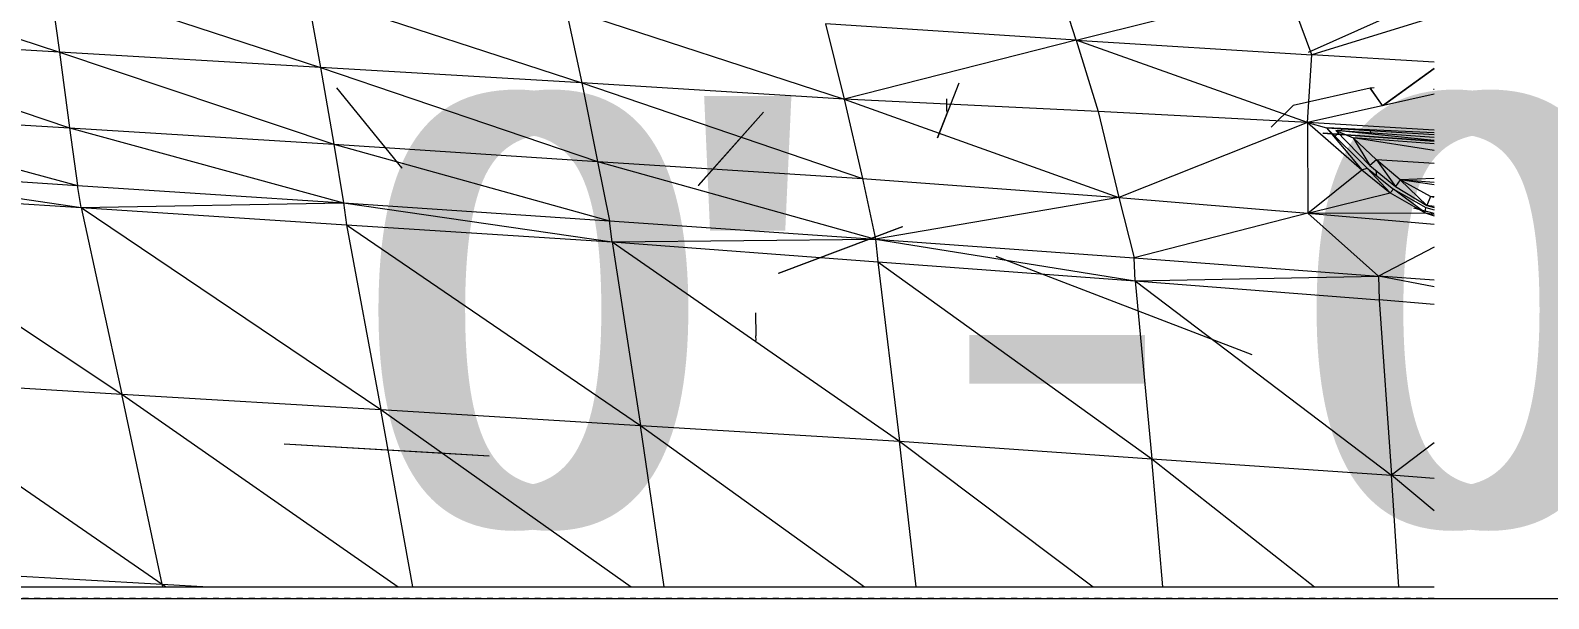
# Model space of a CAD drawing. Header units: inches. Extents: x -4169 to 1533, y -251 to 585.
# Drawn here: x -1982.86 to -1951, y 0 to 11.93 of the extents above; entities that cross this region are included whole.
import ezdxf

# ---------------------------------------------------------------- set-up
doc = ezdxf.new("R2010")
doc.units = ezdxf.units.IN
doc.header["$MEASUREMENT"] = 0
doc.linetypes.add('Aligning Line 1_8_', pattern=[0.25, 0.125, -0.125])
doc.linetypes.add('Grid Line 1_2_', pattern=[0.875, 0.5, -0.125, 0.125, -0.125])
for name, color, linetype, lineweight in [('0-1', 7, 'Continuous', 5), ('0-3', 8, 'Continuous', 9), ('A-FLOR', 192, 'Continuous', 13), ('A-FLOR-LEVL', 51, 'Continuous', 9), ('A-FLOR-LEVL-1', 51, 'Grid Line 1_2_', 9), ('A-GENM', 5, 'Continuous', 9), ('G-ANNO-SYMB', 111, 'Aligning Line 1_8_', 9), ('G-ANNO-SYMB-1', 147, 'Aligning Line 1_8_', 9)]:
    doc.layers.add(name, color=color, linetype=linetype, lineweight=lineweight)
doc.styles.add('Century Gothic', font='ufonts.com_century-gothic.ttf', dxfattribs={"height": 9})

# ---------------------------------------------------------------- blocks, each defined once
blk = doc.blocks.new('CTR - 2nd Phase_rvt-1-BUILDING ELEVATION - WEST')
at = {"layer": 'A-FLOR-LEVL-1'}
blk.add_line((-4168.714, 0), (-1856.661, 0), dxfattribs=at)
at = {"layer": 'A-FLOR-LEVL', "insert": (-1975.274, 10.551), "char_height": 9, "width": 129.987, "attachment_point": 1, "style": 'Century Gothic'}
blk.add_mtext('0\' - 0" - 1ST FLOOR', dxfattribs=at)
blk = doc.blocks.new('Land_Rover_Evoque_-_SUV_Car_Vehicle_Automobile_13067 - Land Rover EVOQUE_dwg-1230547-BUILDING ELEVATION - WEST')
at = {"layer": 'A-GENM'}
for p, q in [((-1987.881, 13.313), (-1982.245, 11.474)), ((-1960.915, 11.721), (-1961.363, 13.142)), ((-1982.462, 13.01), (-1976.771, 11.151)), ((-1982.462, 13.01), (-1982.245, 11.474)), ((-1960.915, 11.721), (-1956.492, 12.838)), ((-1955.968, 11.418), (-1956.492, 12.838)), ((-1977.047, 12.707), (-1971.283, 10.829)), ((-1977.047, 12.707), (-1976.771, 11.151)), ((-1953.4, 12.647), (-1956.044, 11.461)), ((-1971.62, 12.385), (-1965.782, 10.488)), ((-1971.62, 12.385), (-1971.283, 10.829)), ((-1953.4, 12.203), (-1955.968, 11.418)), ((-1982.245, 11.474), (-1987.723, 11.796)), ((-1987.723, 11.796), (-1982.034, 9.88)), ((-1960.915, 11.721), (-1966.172, 12.063)), ((-1966.172, 12.063), (-1965.782, 10.488)), ((-1976.771, 11.151), (-1982.245, 11.474)), ((-1982.245, 11.474), (-1982.034, 9.88)), ((-1982.245, 11.474), (-1976.492, 9.539)), ((-1960.915, 11.721), (-1965.782, 10.488)), ((-1956.06, 9.996), (-1960.915, 11.721)), ((-1960.915, 11.721), (-1960.449, 10.223)), ((-1960.915, 11.721), (-1955.968, 11.418)), ((-1971.283, 10.829), (-1976.771, 11.151)), ((-1976.771, 11.151), (-1976.492, 9.539)), ((-1976.771, 11.151), (-1970.957, 9.177)), ((-1956.06, 9.996), (-1955.968, 11.418)), ((-1953.4, 11.259), (-1955.968, 11.418)), ((-1954.486, 10.352), (-1953.4, 11.137)), ((-1953.4, 11.121), (-1954.461, 10.354)), ((-1975.056, 9.036), (-1976.427, 10.726)), ((-1975.053, 9.036), (-1976.427, 10.726)), ((-1965.782, 10.488), (-1971.283, 10.829)), ((-1971.283, 10.829), (-1970.957, 9.177)), ((-1971.283, 10.829), (-1965.394, 8.817)), ((-1963.378, 10.823), (-1963.821, 9.67)), ((-1954.743, 10.718), (-1956.36, 10.352)), ((-1953.4, 10.591), (-1956.06, 9.996)), ((-1954.71, 10.719), (-1954.743, 10.718)), ((-1954.483, 10.353), (-1954.743, 10.718)), ((-1954.743, 10.718), (-1954.738, 10.717)), ((-1954.483, 10.353), (-1954.738, 10.717)), ((-1954.657, 10.72), (-1954.71, 10.719)), ((-1953.4, 10.69), (-1953.416, 10.688)), ((-1987.569, 10.221), (-1982.034, 9.88)), ((-1987.569, 10.221), (-1981.869, 8.67)), ((-1967.472, 10.209), (-1968.843, 8.672)), ((-1968.837, 8.672), (-1967.472, 10.209)), ((-1960.449, 10.223), (-1965.782, 10.488)), ((-1965.782, 10.488), (-1965.394, 8.817)), ((-1965.782, 10.488), (-1960.021, 8.418)), ((-1963.821, 9.67), (-1963.606, 10.228)), ((-1963.629, 10.226), (-1963.624, 10.495)), ((-1956.06, 9.996), (-1960.449, 10.223)), ((-1960.449, 10.223), (-1960.021, 8.418)), ((-1956.36, 10.352), (-1956.824, 9.898)), ((-1982.034, 9.88), (-1976.492, 9.539)), ((-1982.034, 9.88), (-1981.869, 8.67)), ((-1982.034, 9.88), (-1976.287, 8.309)), ((-1956.06, 9.996), (-1960.021, 8.418)), ((-1953.4, 9.831), (-1956.06, 9.996)), ((-1956.06, 9.996), (-1955.658, 9.881)), ((-1956.06, 9.996), (-1956.055, 8.095)), ((-1956.06, 9.996), (-1954.921, 8.998)), ((-1955.658, 9.881), (-1953.4, 9.743)), ((-1955.658, 9.881), (-1954.809, 9.037)), ((-1953.4, 9.781), (-1955.658, 9.881)), ((-1955.658, 9.881), (-1954.921, 8.998)), ((-1955.734, 9.774), (-1953.4, 9.604)), ((-1953.4, 9.604), (-1955.732, 9.773)), ((-1955.469, 9.715), (-1955.413, 9.771)), ((-1955.469, 9.715), (-1955.413, 9.771)), ((-1955.464, 9.824), (-1955.466, 9.824)), ((-1953.4, 9.679), (-1955.464, 9.824)), ((-1953.4, 9.619), (-1955.464, 9.824)), ((-1955.464, 9.824), (-1955.097, 9.67)), ((-1955.464, 9.824), (-1954.75, 9.095)), ((-1955.369, 9.814), (-1955.316, 9.866)), ((-1955.369, 9.814), (-1955.316, 9.866)), ((-1953.4, 9.545), (-1955.097, 9.67)), ((-1953.4, 9.409), (-1955.097, 9.67)), ((-1955.097, 9.67), (-1954.614, 9.209)), ((-1955.097, 9.67), (-1954.75, 9.095)), ((-1954.731, 9.772), (-1954.738, 9.825)), ((-1976.492, 9.539), (-1970.957, 9.177)), ((-1976.492, 9.539), (-1976.287, 8.309)), ((-1976.492, 9.539), (-1970.706, 7.929)), ((-1987.452, 9.049), (-1981.794, 8.209)), ((-1987.452, 9.049), (-1981.869, 8.67)), ((-1975.056, 9.036), (-1975.053, 9.036)), ((-1970.957, 9.177), (-1965.394, 8.817)), ((-1970.957, 9.177), (-1970.706, 7.929)), ((-1970.957, 9.177), (-1965.121, 7.549)), ((-1956.055, 8.095), (-1954.921, 8.998)), ((-1954.921, 8.998), (-1954.809, 9.037)), ((-1954.921, 8.998), (-1954.323, 8.519)), ((-1954.809, 9.037), (-1954.251, 8.596)), ((-1954.323, 8.519), (-1954.809, 9.037)), ((-1954.614, 9.209), (-1954.75, 9.095)), ((-1954.75, 9.095), (-1954.211, 8.653)), ((-1954.603, 8.874), (-1954.619, 8.987)), ((-1953.4, 9.133), (-1954.614, 9.209)), ((-1954.113, 8.788), (-1954.614, 9.209)), ((-1954.614, 9.209), (-1954.211, 8.653)), ((-1981.794, 8.209), (-1981.869, 8.67)), ((-1981.869, 8.67), (-1976.287, 8.309)), ((-1968.837, 8.672), (-1968.843, 8.672)), ((-1965.394, 8.817), (-1960.021, 8.418)), ((-1965.394, 8.817), (-1965.121, 7.549)), ((-1954.113, 8.788), (-1954.211, 8.653)), ((-1954.211, 8.653), (-1953.555, 8.25)), ((-1953.4, 8.818), (-1954.113, 8.788)), ((-1953.4, 8.738), (-1954.113, 8.788)), ((-1953.4, 8.687), (-1954.113, 8.788)), ((-1953.476, 8.442), (-1954.113, 8.788)), ((-1954.113, 8.788), (-1953.555, 8.25)), ((-1987.366, 8.569), (-1981.794, 8.209)), ((-1987.366, 8.569), (-1980.939, 4.291)), ((-1981.794, 8.209), (-1976.287, 8.309)), ((-1976.287, 8.309), (-1976.222, 7.848)), ((-1976.287, 8.309), (-1970.648, 7.487)), ((-1976.287, 8.309), (-1970.706, 7.929)), ((-1960.021, 8.418), (-1965.121, 7.549)), ((-1960.021, 8.418), (-1956.055, 8.095)), ((-1960.021, 8.418), (-1959.693, 7.151)), ((-1956.055, 8.095), (-1954.323, 8.519)), ((-1954.323, 8.519), (-1954.251, 8.596)), ((-1954.323, 8.519), (-1953.591, 8.097)), ((-1954.251, 8.596), (-1953.576, 8.212)), ((-1953.591, 8.097), (-1954.251, 8.596)), ((-1953.476, 8.442), (-1953.555, 8.25)), ((-1953.4, 8.437), (-1953.476, 8.442)), ((-1953.4, 8.418), (-1953.476, 8.442)), ((-1981.794, 8.209), (-1976.222, 7.848)), ((-1981.794, 8.209), (-1980.939, 4.291)), ((-1981.794, 8.209), (-1975.501, 3.968)), ((-1956.055, 8.095), (-1959.693, 7.151)), ((-1956.055, 8.095), (-1953.591, 8.097)), ((-1956.055, 8.095), (-1953.4, 7.86)), ((-1956.055, 8.095), (-1954.57, 6.771)), ((-1953.4, 8.082), (-1953.829, 8.199)), ((-1953.591, 8.097), (-1953.576, 8.212)), ((-1953.591, 8.097), (-1953.4, 8.037)), ((-1953.591, 8.097), (-1953.4, 8.068)), ((-1953.576, 8.212), (-1953.4, 8.165)), ((-1953.4, 8.233), (-1953.555, 8.25)), ((-1953.555, 8.25), (-1953.4, 8.208)), ((-1976.222, 7.848), (-1970.648, 7.487)), ((-1976.222, 7.848), (-1975.501, 3.968)), ((-1976.222, 7.848), (-1970.056, 3.637)), ((-1970.648, 7.487), (-1970.706, 7.929)), ((-1970.706, 7.929), (-1965.121, 7.549)), ((-1964.565, 7.805), (-1967.163, 6.824)), ((-1964.558, 7.806), (-1967.157, 6.824)), ((-1970.648, 7.487), (-1965.121, 7.549)), ((-1970.648, 7.487), (-1965.075, 7.069)), ((-1970.648, 7.487), (-1970.056, 3.637)), ((-1970.648, 7.487), (-1964.617, 3.305)), ((-1965.121, 7.549), (-1965.075, 7.069)), ((-1965.121, 7.549), (-1959.674, 6.67)), ((-1965.121, 7.549), (-1959.693, 7.151)), ((-1953.4, 7.379), (-1954.57, 6.771)), ((-1965.075, 7.069), (-1959.674, 6.67)), ((-1965.075, 7.069), (-1964.617, 3.305)), ((-1965.075, 7.069), (-1959.322, 2.934)), ((-1962.602, 7.192), (-1957.228, 5.122)), ((-1959.674, 6.67), (-1959.693, 7.151)), ((-1959.693, 7.151), (-1954.57, 6.771)), ((-1959.674, 6.67), (-1954.57, 6.771)), ((-1953.4, 6.543), (-1954.57, 6.771)), ((-1953.4, 6.684), (-1954.57, 6.771)), ((-1954.57, 6.771), (-1954.552, 6.271)), ((-1959.674, 6.67), (-1954.552, 6.271)), ((-1959.674, 6.67), (-1959.322, 2.934)), ((-1959.674, 6.67), (-1954.297, 2.593)), ((-1953.4, 6.171), (-1954.552, 6.271)), ((-1954.552, 6.271), (-1954.297, 2.593)), ((-1967.644, 5.997), (-1967.633, 5.517)), ((-1967.63, 5.421), (-1967.633, 5.517)), ((-1986.365, 4.632), (-1980.091, 0.306)), ((-1986.365, 4.632), (-1980.939, 4.291)), ((-1980.091, 0.306), (-1980.939, 4.291)), ((-1980.939, 4.291), (-1975.14, 0.25)), ((-1980.939, 4.291), (-1975.501, 3.968)), ((-1974.829, 0.25), (-1975.501, 3.968)), ((-1975.501, 3.968), (-1970.253, 0.25)), ((-1975.501, 3.968), (-1970.056, 3.637)), ((-1969.557, 0.25), (-1970.056, 3.637)), ((-1970.056, 3.637), (-1965.356, 0.25)), ((-1970.056, 3.637), (-1964.617, 3.305)), ((-1973.231, 2.994), (-1977.534, 3.244)), ((-1974.264, 3.053), (-1977.534, 3.244)), ((-1964.268, 0.25), (-1964.617, 3.305)), ((-1964.617, 3.305), (-1960.555, 0.25)), ((-1964.617, 3.305), (-1959.322, 2.934)), ((-1953.4, 3.269), (-1954.297, 2.593)), ((-1973.231, 2.994), (-1974.264, 3.053)), ((-1959.092, 0.25), (-1959.322, 2.934)), ((-1959.322, 2.934), (-1955.912, 0.25)), ((-1959.322, 2.934), (-1954.297, 2.593)), ((-1953.4, 1.84), (-1954.297, 2.593)), ((-1953.4, 2.525), (-1954.297, 2.593)), ((-1954.141, 0.25), (-1954.297, 2.593)), ((-1985.367, 0.599), (-1980.091, 0.306)), ((-1980.079, 0.25), (-1980.091, 0.306)), ((-1980.091, 0.306), (-1980.007, 0.25)), ((-1980.091, 0.306), (-1979.119, 0.25))]:
    blk.add_line(p, q, dxfattribs=at)
blk = doc.blocks.new('Land_Rover_Evoque_-_SUV_Car_Vehicle_Automobile_13067 - Land_Rover_Evoque_-_SUV_Car_Vehicle_Automobile_13067-1230553-BUILDING ELEVATION - WEST')
blk.add_blockref('Land_Rover_Evoque_-_SUV_Car_Vehicle_Automobile_13067 - Land Rover EVOQUE_dwg-1230547-BUILDING ELEVATION - WEST', (0, 0))
blk = doc.blocks.new('CTR  - Topography_rvt-1-BUILDING ELEVATION - WEST')
at = {"layer": 'A-FLOR-LEVL-1'}
blk.add_line((-4168.714, 0), (-1856.661, 0), dxfattribs=at)
at = {"layer": 'G-ANNO-SYMB-1'}
blk.add_line((-1953.4, 0), (-4072, 0), dxfattribs=at)
at = {"layer": '0-3'}
blk.add_blockref('Land_Rover_Evoque_-_SUV_Car_Vehicle_Automobile_13067 - Land_Rover_Evoque_-_SUV_Car_Vehicle_Automobile_13067-1230553-BUILDING ELEVATION - WEST', (0, 0), dxfattribs=at)
at = {"layer": 'A-FLOR-LEVL', "insert": (-1975.274, 10.551), "char_height": 9, "width": 129.987, "attachment_point": 1, "style": 'Century Gothic'}
blk.add_mtext('0\' - 0" - 1ST FLOOR', dxfattribs=at)
blk = doc.blocks.new('CTR - 1st Phase - Common Walls_rvt-1-BUILDING ELEVATION - WEST')
at = {"layer": 'A-FLOR-LEVL-1'}
blk.add_line((-4168.714, 0), (-1856.661, 0), dxfattribs=at)
at = {"layer": 'G-ANNO-SYMB-1'}
blk.add_line((-1953.4, 0), (-4072, 0), dxfattribs=at)
at = {"layer": 'A-FLOR-LEVL', "insert": (-1975.274, 10.551), "char_height": 9, "width": 129.987, "attachment_point": 1, "style": 'Century Gothic'}
blk.add_mtext('0\' - 0" - 1ST FLOOR', dxfattribs=at)

msp = doc.modelspace()

# ---------------------------------------------------------------- linework, layer by layer
at = {"layer": 'A-FLOR'}
for p, q in [((-3829.324, 0), (-1953.4, 0)), ((-2618.724, 0.25), (-1953.4, 0.25))]:
    msp.add_line(p, q, dxfattribs=at)
at = {"layer": 'A-FLOR-LEVL-1'}
msp.add_line((-4167.964, 0), (-1857.411, 0), dxfattribs=at)
at = {"layer": 'G-ANNO-SYMB'}
msp.add_line((-1953.4, 0), (-4072, 0), dxfattribs=at)

# ---------------------------------------------------------------- block references
at = {"layer": '0-1'}
for name in ['CTR - 2nd Phase_rvt-1-BUILDING ELEVATION - WEST', 'CTR - 1st Phase - Common Walls_rvt-1-BUILDING ELEVATION - WEST', 'CTR  - Topography_rvt-1-BUILDING ELEVATION - WEST']:
    msp.add_blockref(name, (0, 0), dxfattribs=at)

# ---------------------------------------------------------------- texts
at = {"layer": 'A-FLOR-LEVL', "insert": (-1976.024, 10.551), "char_height": 9, "width": 129.987, "attachment_point": 1, "style": 'Century Gothic'}
msp.add_mtext('0\' - 0" - 1ST FLOOR', dxfattribs=at)

doc.saveas('drawing.dxf')
